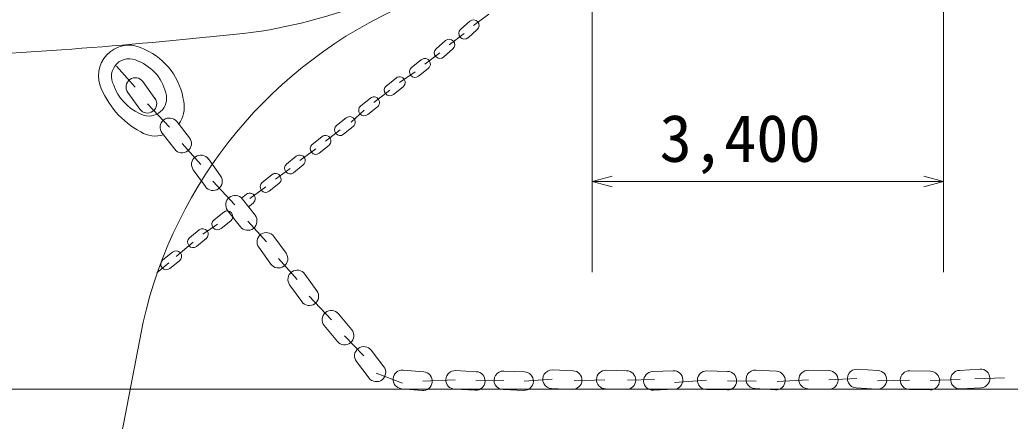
# Model space of a CAD drawing. Units: millimetres, scale not verified. Extents: x -51052 to 51048, y -29700 to 29700.
# Drawn here: x 27588 to 37169, y -18998 to -15113 of the extents above; entities that cross this region are included whole.
import ezdxf
from ezdxf.enums import TextEntityAlignment as Align

# ---------------------------------------------------------------- set-up
doc = ezdxf.new("R2010")
doc.units = ezdxf.units.MM
doc.header["$LTSCALE"] = 100
for name, color, linetype, lineweight in [('0-0_GL', 7, 'Continuous', 18), ('0-2_sunpou', 7, 'Continuous', 18), ('0-3_keijou', 7, 'Continuous', 18)]:
    doc.layers.add(name, color=color, linetype=linetype, lineweight=lineweight)
doc.styles.add('ＭＳ ゴシック', font='')
doc.styles.get('ＭＳ ゴシック').set_extended_font_data('MS Gothic')

msp = doc.modelspace()

# ---------------------------------------------------------------- linework, layer by layer
at = {"layer": '0-0_GL'}
msp.add_line((-44091.9, -18688.7), (43727, -18688.7), dxfattribs=at)
at = {"layer": '0-2_sunpou'}
for p, q in [((36525.2, -9955.5), (36525.2, -17555.4)), ((33125.2, -12529.6), (33125.2, -17555.4)), ((33125.2, -16678.5), (33318.4, -16626.7)), ((36525.2, -16678.5), (36332, -16626.7)), ((33125.2, -16678.5), (36525.2, -16678.5)), ((33125.2, -16678.5), (33318.4, -16730.3)), ((36525.2, -16678.5), (36332, -16730.3))]:
    msp.add_line(p, q, dxfattribs=at)
at = {"layer": '0-3_keijou'}
for p, q in [((31852.4, -15205.8), (31942.4, -15126.4)), ((31978.1, -15166.9), (32124.3, -15058.8)), ((31923.9, -15286.8), (32013.8, -15207.4)), ((31616.2, -15393.3), (31706.2, -15313.9)), ((31742, -15354.4), (31888.1, -15246.3)), ((31687.7, -15474.3), (31777.7, -15394.9)), ((31378.5, -15575.1), (31471.9, -15499.9)), ((31505.8, -15541.9), (31652, -15433.8)), ((28705.3, -15763.4), (28524.3, -15561.8)), ((31446.2, -15659.2), (31539.7, -15584)), ((28778.3, -15710.7), (28895.3, -15873)), ((31134.2, -15751.9), (31227.6, -15676.6)), ((31261.5, -15718.6), (31412.3, -15617.2)), ((31013.4, -15913), (31168, -15793.9)), ((31201.9, -15836), (31295.4, -15760.7)), ((28632.3, -15816), (28749.3, -15978.2)), ((30886.1, -15946.2), (30979.5, -15871)), ((29035.6, -16153.3), (28822.3, -15925.6)), ((30794.6, -16104), (30919.9, -15988.3)), ((30953.8, -16030.4), (31047.3, -15955.1)), ((30652.2, -16137.2), (30745.6, -16061.9)), ((29106.7, -16098.1), (29229.5, -16255.9)), ((30544.2, -16286.3), (30686.1, -16179.2)), ((30719.9, -16221.3), (30813.4, -16146)), ((28964.6, -16208.6), (29087.4, -16366.4)), ((30416.9, -16319.6), (30510.3, -16244.3)), ((29339.4, -16512.8), (29158.4, -16311.2)), ((30295.9, -16475.4), (30450.7, -16361.6)), ((30484.6, -16403.7), (30578.1, -16328.4)), ((29412.4, -16460.1), (29529.4, -16622.3)), ((30168.6, -16508.6), (30262, -16433.3)), ((29266.4, -16565.4), (29383.4, -16727.6)), ((30061.2, -16654.4), (30202.4, -16550.6)), ((30236.3, -16592.7), (30329.8, -16517.4)), ((29933.8, -16687.6), (30027.3, -16612.4)), ((29669.7, -16902.7), (29456.4, -16675)), ((29812.9, -16843.4), (29967.7, -16729.7)), ((30001.6, -16771.8), (30095, -16696.5)), ((29732.1, -16837.8), (29779.8, -16800.8)), ((29740.8, -16847.4), (29863.6, -17005.3)), ((29598.7, -16958), (29721.5, -17115.8)), ((29799.1, -16922.4), (29846, -16886.1)), ((29467, -17049.7), (29560.3, -16974.3)), ((29230, -17222.6), (29323.4, -17147.2)), ((29357.3, -17189.2), (29500.9, -17091.7)), ((29534.8, -17133.7), (29628.2, -17058.3)), ((29973.5, -17262.1), (29792.5, -17060.6)), ((29297.9, -17306.6), (29391.2, -17231.2)), ((30046.5, -17209.5), (30163.5, -17371.7)), ((29099.1, -17403.5), (29263.9, -17264.6)), ((29900.5, -17314.8), (30017.5, -17477)), ((28971.8, -17436.9), (29065.2, -17361.5)), ((30271.5, -17625.9), (30090.5, -17424.4)), ((28913.1, -17562.4), (29028.7, -17465)), ((29039.7, -17520.9), (29133, -17445.5)), ((30344.5, -17573.3), (30461.5, -17735.5)), ((30198.5, -17678.6), (30315.5, -17840.8)), ((30601.8, -18015.9), (30388.5, -17788.2)), ((30671.2, -17958.6), (30798.6, -18112.8)), ((28444.1, -19777), (28781.8, -18039.2)), ((30532.4, -18073.2), (30659.8, -18227.4)), ((30915.9, -18366.3), (30729.2, -18170.1)), ((30987.4, -18311.6), (31109, -18470.3)), ((30844.5, -18421.1), (30966.2, -18579.8)), ((31288.8, -18629.1), (31035.3, -18533.4)), ((31296.4, -18503.8), (31495.6, -18521.3)), ((31804.1, -18508.4), (32003.9, -18518.6)), ((32269.8, -18512.5), (32469.7, -18520.4)), ((32740, -18502.1), (32939.8, -18509.9)), ((33258.8, -18505.1), (33458.7, -18509.5)), ((33709.2, -18517.9), (33909, -18509.4)), ((34234.7, -18511.4), (34434.6, -18515.8)), ((34708.5, -18502.8), (34908.1, -18514.4)), ((35216.2, -18504.3), (35416.1, -18508.7)), ((35684.7, -18585.6), (35414.1, -18598.7)), ((35690, -18495.7), (35889.6, -18507.4)), ((36197.6, -18510.2), (36397.6, -18514.6)), ((36678.1, -18505.8), (36877.7, -18494)), ((37115.3, -18578.4), (36827.1, -18587.2)), ((31799.5, -18598.3), (31487.7, -18610.9)), ((32270.1, -18603.2), (31999.3, -18608.5)), ((32736.5, -18592), (32466.2, -18610.3)), ((32732.9, -18681.9), (32932.8, -18689.8)), ((33246.1, -18598.4), (32950.5, -18608)), ((33727.3, -18595.6), (33467.1, -18601.1)), ((34232.7, -18601.4), (33921.4, -18623.1)), ((34713.1, -18609), (34432.7, -18605.8)), ((34698, -18682.5), (34897.7, -18694.1)), ((35218.1, -18598.8), (34914.6, -18614.5)), ((35679.5, -18675.4), (35879.1, -18687)), ((36195.7, -18600.2), (35886.6, -18608.1)), ((36683.9, -18595.8), (36395.6, -18604.6)), ((36688.7, -18685.5), (36888.4, -18673.7)), ((31280.6, -18683.1), (31479.9, -18700.6)), ((31794.9, -18688.1), (31994.7, -18698.4)), ((32262.8, -18692.4), (32462.6, -18700.2)), ((33254.8, -18685), (33454.8, -18689.4)), ((33716.8, -18697.7), (33916.6, -18689.2)), ((34230.7, -18691.3), (34430.7, -18695.7)), ((35212.2, -18684.3), (35412.2, -18688.7)), ((36193.7, -18690.2), (36393.6, -18694.6))]:
    msp.add_line(p, q, dxfattribs=at)
for centre, radius, start, end in [((29078.1, -10048.4), 5242.2, 278.4416, 305.77821), ((33085.7, -19012.5), 4412.6, 113.58312, 167.25762), ((31978.1, -15166.9), 54, 311.41665, 131.41665), ((24695.9, 31173.2), 46692.2, 272.4834, 276.33465), ((31888.1, -15246.3), 54, 131.41665, 311.41665), ((31742, -15354.4), 54, 311.41665, 131.41665), ((28646.3, -15656.4), 297.6, 59.42835, 196.84327), ((28531.8, -15990.4), 647.4, 7.60939, 65.7518), ((31652, -15433.8), 54, 131.41665, 311.41665), ((28646.6, -15661.2), 171.6, 60.34013, 209.32491), ((28568.6, -15925.1), 443.9, 10.18174, 68.46705), ((31505.8, -15541.9), 54, 308.85066, 128.85066), ((31412.3, -15617.2), 54, 128.85066, 308.85066), ((28705.3, -15763.4), 90, 35.79843, 215.79843), ((31261.5, -15718.6), 54, 308.85066, 128.85066), ((29169.1, -15441.1), 862.1, 200.4755, 241.48395), ((28940.7, -15591.3), 469.6, 199.14518, 245.37191), ((31168, -15793.9), 54, 128.85066, 308.85066), ((28836.1, -15872.9), 171.5, 237.90076, 8.81209), ((28822.3, -15925.6), 90, 215.79843, 35.79843), ((31013.4, -15913), 54, 308.85066, 128.85066), ((28900.2, -15959.2), 278.6, 324.07762, 11.2894), ((30919.9, -15988.3), 54, 128.85066, 308.85066), ((29035.6, -16153.3), 90, 37.87646, 217.87646), ((30779.5, -16104), 54, 308.85066, 128.85066), ((30686.1, -16179.2), 54, 128.85066, 308.85066), ((28900.2, -15959.2), 278.6, 239.19991, 286.34504), ((29158.4, -16311.2), 90, 217.87646, 37.87646), ((30544.2, -16286.3), 54, 308.85066, 128.85066), ((30450.7, -16361.6), 54, 128.85066, 308.85066), ((29339.4, -16512.8), 90, 35.79843, 215.79843), ((30295.9, -16475.4), 54, 308.85066, 128.85066), ((30202.4, -16550.6), 54, 128.85066, 308.85066), ((29456.4, -16675), 90, 215.79843, 35.79843), ((30061.2, -16654.4), 54, 308.85066, 128.85066), ((29967.7, -16729.7), 54, 128.85066, 308.85066), ((29669.7, -16902.7), 90, 37.87646, 217.87646), ((29812.9, -16843.4), 54, 307.80544, 127.80544), ((29500.9, -17091.7), 54, 128.93168, 308.93168), ((29594.3, -17016.3), 54, 308.93168, 128.93168), ((29792.5, -17060.6), 90, 217.87646, 37.87646), ((29357.3, -17189.2), 54, 308.93168, 128.93168), ((29263.9, -17264.6), 54, 128.93168, 308.93168), ((29973.5, -17262.1), 90, 35.79843, 215.79843), ((29005.8, -17478.9), 54, 128.93168, 308.93168), ((29099.1, -17403.5), 54, 308.93168, 128.93168), ((30090.5, -17424.4), 90, 215.79843, 35.79843), ((30271.5, -17625.9), 90, 35.79843, 215.79843), ((30388.5, -17788.2), 90, 215.79843, 35.79843), ((30601.8, -18015.9), 90, 39.54612, 219.54612), ((30729.2, -18170.1), 90, 219.54612, 39.54612), ((30915.9, -18366.3), 90, 37.46808, 217.46808), ((31037.6, -18525.1), 90, 217.46808, 37.46808), ((31288.5, -18593.5), 90, 84.9924, 264.9924), ((31487.7, -18610.9), 90, 264.9924, 84.9924), ((31799.5, -18598.3), 90, 87.07043, 267.07043), ((31999.3, -18608.5), 90, 267.07043, 87.07043), ((32266.3, -18602.4), 90, 87.75085, 267.75085), ((32466.2, -18610.3), 90, 267.75085, 87.75085), ((32736.5, -18592), 90, 87.75085, 267.75085), ((32936.3, -18599.9), 90, 267.75085, 87.75085), ((33256.8, -18595), 90, 88.74008, 268.74008), ((33456.8, -18599.4), 90, 268.74008, 88.74008), ((33713, -18607.8), 90, 92.42335, 272.42335), ((33912.8, -18599.3), 90, 272.42335, 92.42335), ((34232.7, -18601.4), 90, 88.74008, 268.74008), ((34432.7, -18605.8), 90, 268.74008, 88.74008), ((34703.2, -18592.6), 90, 86.66205, 266.66205), ((34902.9, -18604.3), 90, 266.66205, 86.66205), ((35214.2, -18594.3), 90, 88.74008, 268.74008), ((35414.1, -18598.7), 90, 268.74008, 88.74008), ((35684.7, -18585.6), 90, 86.66205, 266.66205), ((35884.4, -18597.2), 90, 266.66205, 86.66205), ((36195.7, -18600.2), 90, 88.74008, 268.74008), ((36395.6, -18604.6), 90, 268.74008, 88.74008), ((36683.4, -18595.7), 90, 93.38747, 273.38747), ((36883.1, -18583.9), 90, 273.38747, 93.38747)]:
    msp.add_arc(centre, radius, start, end, dxfattribs=at)

# ---------------------------------------------------------------- texts
at = {"layer": '0-2_sunpou', "style": 'ＭＳ ゴシック'}
msp.add_text('3,400', height=458.2, dxfattribs=at).set_placement((33777.4, -16625.5), align=Align.BOTTOM_LEFT)

doc.saveas('drawing.dxf')
